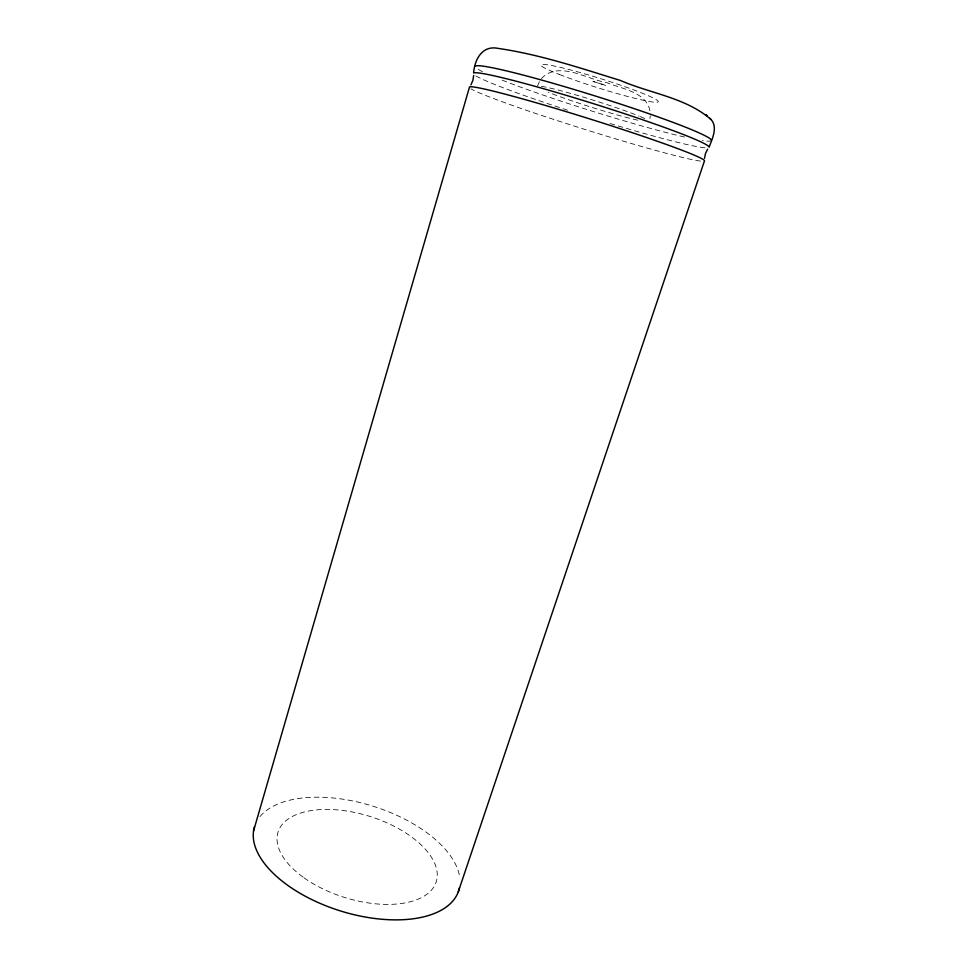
<?xml version="1.0" encoding="UTF-8"?>
<svg xmlns="http://www.w3.org/2000/svg" width="968" height="968" viewBox="0 0 968 968"><rect width="100%" height="100%" fill="white"/><g stroke="black" fill="none" stroke-linecap="round" stroke-linejoin="round"><path stroke-width="0.73" stroke-dasharray="4.84 3.63" d="M649.927 118.58L650.278 115.785M537.458 86.067L539.745 80.925M541.342 78.614C559.081 60.173 586.693 79.34 606.803 82.631C622.194 89.141 648.149 92.045 650.278 112.99M259.956 816.641A106.988 54.837 17.4 0 1 371.409 805.703A106.988 54.837 17.4 0 1 459.727 877.456M700.505 161.112A123.299 5.735 17.4 0 1 581.865 128.478A123.299 5.735 17.4 0 1 470.98 88.862M704.97 147.802A123.614 7.03 17.4 0 1 608.497 123.033M567.599 110.195A123.614 7.03 17.4 0 1 475.748 75.831M711.383 140.348A123.759 7.696 17.4 0 1 702.32 140.566M684.558 137.045A123.759 7.696 17.4 0 1 501.279 79.787M482.548 71.692A123.759 7.696 17.4 0 1 476.897 68.51M637.827 120.213A58.854 3.642 17.4 0 1 548.106 92.19M541.378 86.321A58.854 3.642 17.4 0 1 587.237 98.312A58.854 3.642 17.4 0 1 639.146 116.124M640.332 116.62A58.854 3.642 17.4 0 1 646.685 119.524M593.045 81.421L606.053 85.535L593.045 81.421M303.976 877.795A82.909 42.447 17.4 0 0 435.636 883.421A82.909 42.447 17.4 0 0 331.806 809.538A82.909 42.447 17.4 0 0 303.976 877.795M559.516 74.524A61.504 4.779 17.4 0 0 656.764 102.269A61.504 4.779 17.4 0 0 582.421 73.205A61.504 4.779 17.4 0 0 559.516 74.524"/><path stroke-width="1.45" d="M473.667 75.456L472.892 80.344L470.944 84.845M704.498 158.389L705.466 153.597L707.608 149.169M253.543 830.919L469.565 86.854A123.299 5.735 17.4 0 1 591.847 119.584A123.299 5.735 17.4 0 1 704.498 160.809L458.275 891.843M711.044 119.548C686.203 97.695 650.181 93.436 620.585 80.525C580.304 68.087 539.987 54.474 498.121 48.4C482.342 44.988 474.623 59.375 473.594 72.975A123.614 7.03 17.4 0 1 596.53 104.641A123.614 7.03 17.4 0 1 709.084 147.184C712.339 138.678 718.716 125.804 709.762 118.278M706.023 114.66L707.293 115.906M459.449 887.704A106.988 54.837 17.4 0 1 343.096 911.747A106.988 54.837 17.4 0 1 254.499 826.696M475.615 66.005A123.759 7.696 17.4 0 1 598.889 97.139A123.759 7.696 17.4 0 1 711.383 140.348"/></g></svg>
